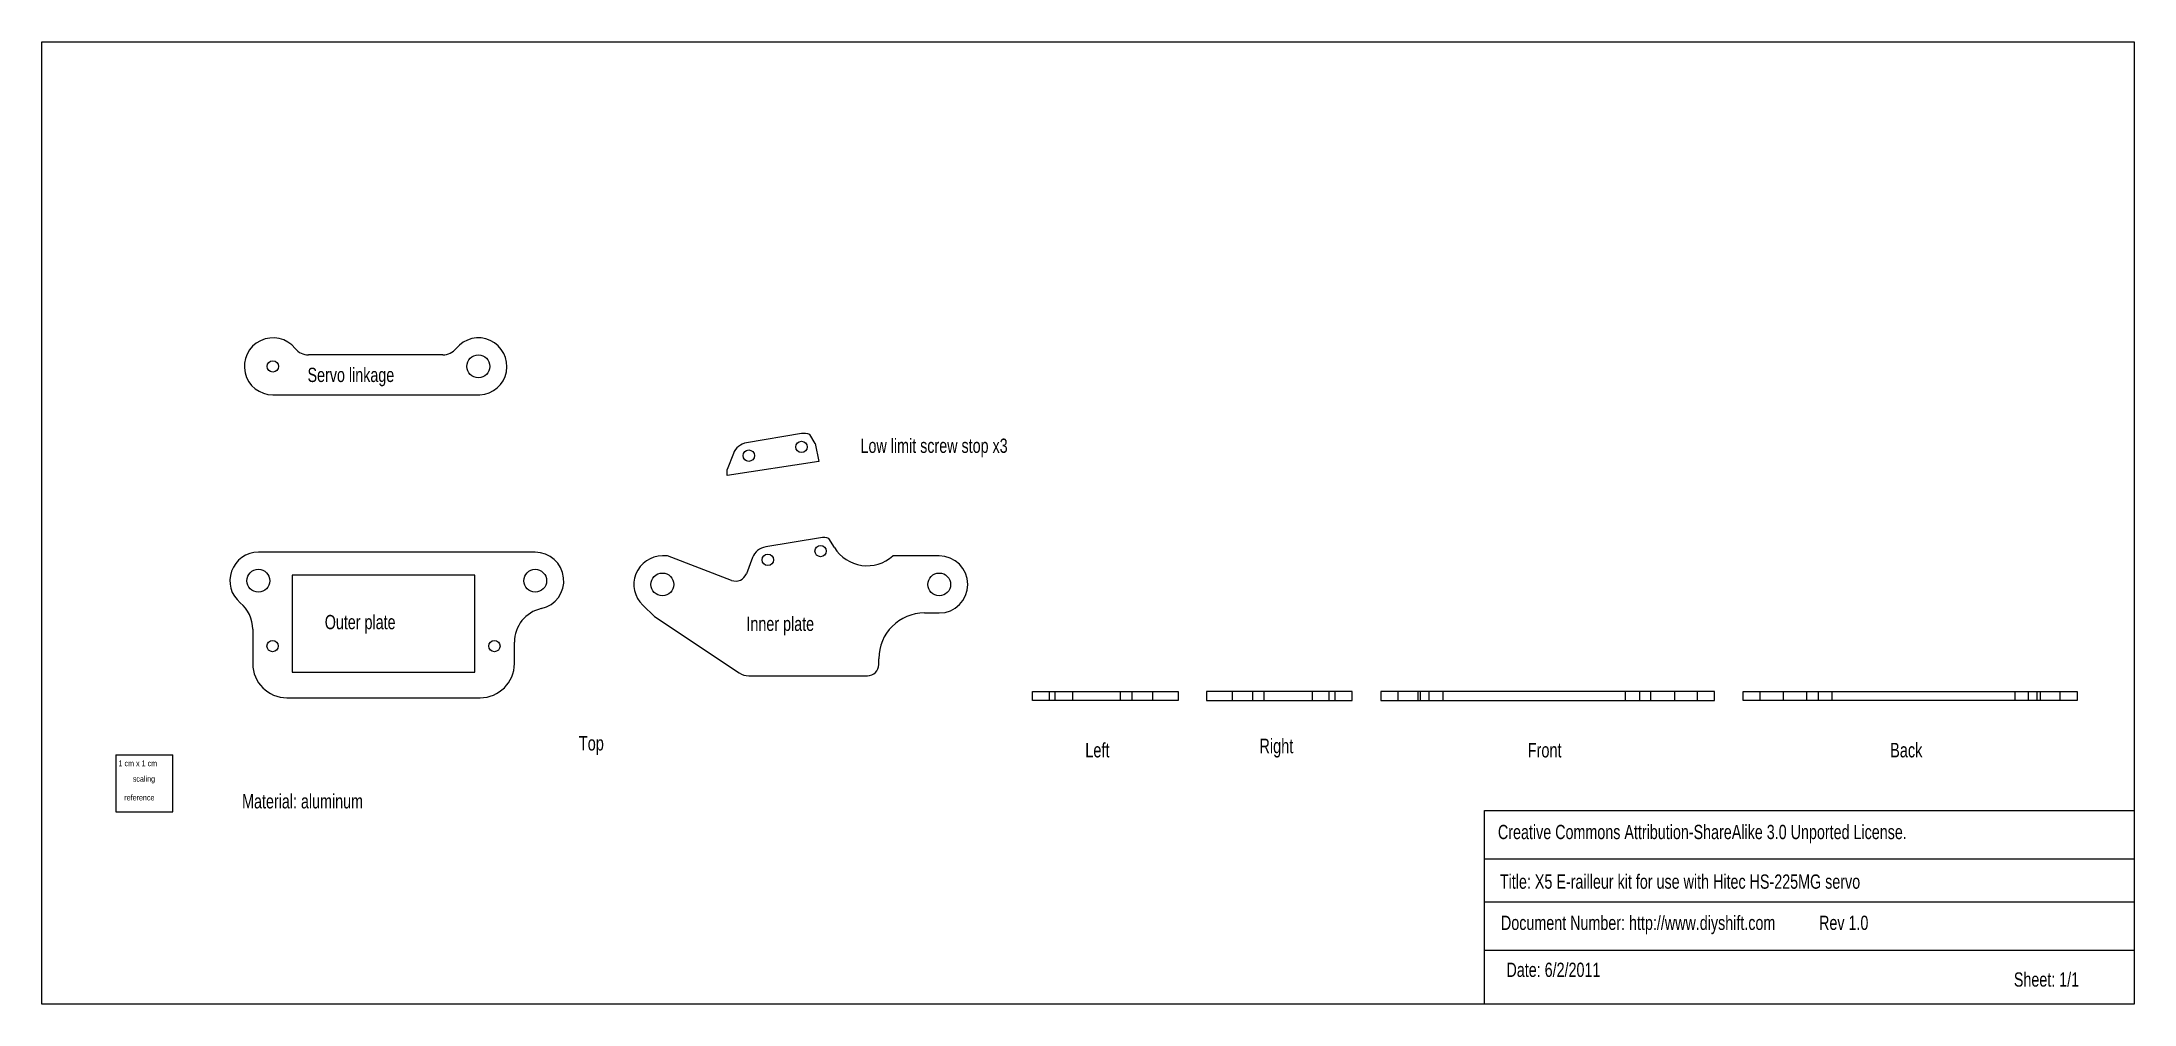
# Model space of a CAD drawing. Header units: millimetres. Extents: x -13 to 354, y -34 to 135.
import ezdxf

# ---------------------------------------------------------------- set-up
doc = ezdxf.new("R2010")
doc.units = ezdxf.units.MM
doc.linetypes.add('DASHED', pattern=[19.05, 12.7, -6.35])
doc.layers.get('0').update_dxf_attribs({"linetype": 'CONTINUOUS'})
doc.styles.get("Standard").update_dxf_attribs({"font": 'txt', "width": 0.75})

msp = doc.modelspace()

# ---------------------------------------------------------------- linework, layer by layer
for p, q in [((-12.94, -33.67), (-12.94, 134.9)), ((-12.94, 134.9), (353.62, 134.9)), ((353.62, 134.9), (353.62, -33.67)), ((57.3, 80.06), (33.79, 80.05)), ((27.54, 73.05), (63.81, 73.06)), ((120.13, 66.27), (110.53, 64.68)), ((122.57, 64.54), (121.61, 66.14)), ((108.22, 62.79), (107.14, 59.96)), ((122.57, 64.54), (123.18, 61.4)), ((123.18, 61.4), (107.11, 58.92)), ((107.11, 58.92), (107.14, 59.96)), ((123.48, 48.03), (113.88, 46.44)), ((125.92, 46.3), (124.96, 47.9)), ((73.5, 45.5), (25, 45.5)), ((96.67, 44.85), (95.78, 44.85)), ((107.91, 40.56), (96.67, 44.85)), ((111.57, 44.55), (110.49, 41.72)), ((144.28, 44.85), (136.15, 44.85)), ((62.92, 41.5), (30.92, 41.5)), ((30.92, 41.5), (30.92, 24.5)), ((62.92, 24.5), (62.92, 41.5)), ((92.34, 36.22), (94.38, 34.26)), ((94.38, 34.26), (109.25, 24.36)), ((141.69, 34.85), (144.29, 34.85)), ((24, 32.01), (24, 26)), ((69.85, 26), (69.85, 29.75)), ((133.69, 25.85), (133.69, 26.85)), ((30.92, 24.5), (62.92, 24.5)), ((110.91, 23.85), (131.69, 23.85)), ((30, 20), (63.85, 20)), ((160.62, 19.52), (160.62, 21.1)), ((160.62, 21.1), (186.12, 21.1)), ((186.12, 19.52), (160.62, 19.52)), ((186.12, 21.1), (186.12, 19.52)), ((191.12, 21.1), (191.12, 19.52)), ((216.62, 21.1), (191.12, 21.1)), ((191.12, 19.52), (216.62, 19.52)), ((216.62, 19.52), (216.62, 21.1)), ((221.62, 21.1), (221.62, 19.52)), ((280.12, 21.1), (221.62, 21.1)), ((221.62, 19.52), (280.12, 19.52)), ((280.12, 19.52), (280.12, 21.1)), ((285.12, 19.52), (285.12, 21.1)), ((285.12, 21.1), (343.62, 21.1)), ((343.62, 19.52), (285.12, 19.52)), ((343.62, 21.1), (343.62, 19.52)), ((0, 10), (0, 0)), ((0, 10), (10, 10)), ((10, 0), (10, 10)), ((239.79, 0.24), (353.62, 0.24)), ((239.79, -33.67), (239.79, 0.24)), ((353.62, 0.24), (353.62, -33.67)), ((0, 0), (10, 0)), ((239.79, -8.24), (353.62, -8.24)), ((239.79, -15.74), (353.62, -15.74)), ((239.79, -24.22), (353.62, -24.22)), ((353.62, -33.67), (-12.94, -33.67)), ((353.62, -33.67), (239.79, -33.67))]:
    msp.add_line(p, q)
at = {"linetype": 'DASHED'}
for p, q in [((163.62, 19.52), (163.62, 21.1)), ((163.62, 21.1), (167.62, 21.1)), ((163.62, 19.52), (163.62, 21.1)), ((163.62, 21.1), (167.62, 21.1)), ((167.62, 19.52), (163.62, 19.52)), ((167.62, 19.52), (163.62, 19.52)), ((164.62, 19.52), (164.62, 21.1)), ((164.62, 21.1), (181.62, 21.1)), ((181.62, 19.52), (164.62, 19.52)), ((167.62, 21.1), (167.62, 19.52)), ((167.62, 21.1), (167.62, 19.52)), ((176.05, 19.52), (176.05, 21.1)), ((176.05, 21.1), (178.05, 21.1)), ((176.05, 19.52), (176.05, 21.1)), ((176.05, 21.1), (178.05, 21.1)), ((178.05, 19.52), (176.05, 19.52)), ((178.05, 19.52), (176.05, 19.52)), ((178.05, 21.1), (178.05, 19.52)), ((178.05, 21.1), (178.05, 19.52)), ((181.62, 21.1), (181.62, 19.52)), ((195.62, 21.1), (195.62, 19.52)), ((212.62, 21.1), (195.62, 21.1)), ((195.62, 19.52), (212.62, 19.52)), ((199.18, 21.1), (199.18, 19.52)), ((201.18, 21.1), (199.18, 21.1)), ((199.18, 21.1), (199.18, 19.52)), ((201.18, 21.1), (199.18, 21.1)), ((199.18, 19.52), (201.18, 19.52)), ((199.18, 19.52), (201.18, 19.52)), ((201.18, 19.52), (201.18, 21.1)), ((201.18, 19.52), (201.18, 21.1)), ((209.62, 21.1), (209.62, 19.52)), ((213.62, 21.1), (209.62, 21.1)), ((209.62, 21.1), (209.62, 19.52)), ((213.62, 21.1), (209.62, 21.1)), ((209.62, 19.52), (213.62, 19.52)), ((209.62, 19.52), (213.62, 19.52)), ((212.62, 19.52), (212.62, 21.1)), ((213.62, 19.52), (213.62, 21.1)), ((213.62, 19.52), (213.62, 21.1)), ((224.62, 21.1), (224.62, 19.52)), ((228.62, 21.1), (224.62, 21.1)), ((224.62, 19.52), (228.62, 19.52)), ((228.1, 21.1), (228.1, 19.52)), ((230.1, 21.1), (228.1, 21.1)), ((228.1, 19.52), (230.1, 19.52)), ((228.62, 19.52), (228.62, 21.1)), ((230.1, 19.52), (230.1, 21.1)), ((232.53, 21.1), (232.53, 19.52)), ((264.53, 21.1), (232.53, 21.1)), ((232.53, 19.52), (264.53, 19.52)), ((264.53, 19.52), (264.53, 21.1)), ((266.96, 21.1), (266.96, 19.52)), ((268.96, 21.1), (266.96, 21.1)), ((266.96, 19.52), (268.96, 19.52)), ((268.96, 19.52), (268.96, 21.1)), ((273.12, 21.1), (273.12, 19.52)), ((277.12, 21.1), (273.12, 21.1)), ((273.12, 19.52), (277.12, 19.52)), ((277.12, 19.52), (277.12, 21.1)), ((288.12, 19.52), (288.12, 21.1)), ((288.12, 21.1), (292.12, 21.1)), ((292.12, 19.52), (288.12, 19.52)), ((292.12, 21.1), (292.12, 19.52)), ((296.27, 19.52), (296.27, 21.1)), ((296.27, 21.1), (298.27, 21.1)), ((298.27, 19.52), (296.27, 19.52)), ((298.27, 21.1), (298.27, 19.52)), ((300.7, 19.52), (300.7, 21.1)), ((300.7, 21.1), (332.7, 21.1)), ((332.7, 19.52), (300.7, 19.52)), ((332.7, 21.1), (332.7, 19.52)), ((335.13, 19.52), (335.13, 21.1)), ((335.13, 21.1), (337.13, 21.1)), ((337.13, 19.52), (335.13, 19.52)), ((336.62, 19.52), (336.62, 21.1)), ((336.62, 21.1), (340.62, 21.1)), ((340.62, 19.52), (336.62, 19.52)), ((337.13, 21.1), (337.13, 19.52)), ((340.62, 21.1), (340.62, 19.52))]:
    msp.add_line(p, q, dxfattribs=at)
for centre, radius in [((27.54, 78.05), 1), ((63.54, 78.05), 2), ((110.91, 62.41), 1), ((120.15, 63.94), 1), ((114.26, 44.17), 1), ((123.5, 45.7), 1), ((25, 40.5), 2), ((73.5, 40.5), 2), ((95.78, 39.85), 2), ((144.28, 39.85), 2), ((27.49, 29.06), 1), ((66.35, 29.06), 1)]:
    msp.add_circle(centre, radius)
for centre, radius, start, end in [((27.54, 78.05), 5, 38.6944, 270.0115), ((33.79, 83.05), 3, 218.6944, 270.0115), ((57.3, 83.06), 3, 270.0115, 321.2623), ((63.54, 78.05), 5, 273.1087, 501.2623), ((120.62, 63.31), 3, 70.7058, 99.3988), ((111.02, 61.72), 3, 99.3988, 159.1269), ((123.97, 45.07), 3, 70.7058, 99.3988), ((25, 40.5), 5, 90, 230.4788), ((73.5, 40.5), 5, 282.3355, 450), ((95.78, 39.85), 5, 90, 226.5622), ((114.37, 43.48), 3, 99.3988, 159.1269), ((131.64, 49.84), 6.72, 211.7224, 312.1113), ((144.28, 39.85), 5, 270.1969, 450), ((108.62, 42.43), 2, 249.1269, 339.1269), ((18, 32.01), 6, 0, 50.4788), ((75.85, 29.75), 6, 102.3355, 180), ((141.69, 26.85), 8, 90, 180), ((30, 26), 6, 180, 270), ((63.85, 26), 6, 270, 360), ((131.69, 25.85), 2, 270, 360), ((110.91, 26.85), 3, 236.3214, 270)]:
    msp.add_arc(centre, radius, start, end)

# ---------------------------------------------------------------- texts
at = {"width": 100}
for s, insert, char_height, attachment_point in [('Servo\\~linkage', (33.61, 77.81), 2.5, 1), ('Low\\~limit\\~screw\\~stop\\~x3', (130.49, 65.4), 2.5, 1), ('Outer\\~plate', (36.63, 34.51), 2.5, 1), ('Inner\\~plate', (110.51, 34.21), 2.5, 1), ('Top', (81.14, 10), 2.54, 7), ('Left', (169.87, 9.52), 2.54, 7), ('Right', (200.37, 9.52), 2.54, 7), ('Front', (247.37, 9.52), 2.54, 7), ('Back', (310.87, 9.52), 2.54, 7), ('1\\~cm\\~x\\~1\\~cm', (0.5, 8), 1, 7), ('scaling', (3, 5), 1, 7), ('reference', (1.5, 2), 1, 7), ('Material:\\~aluminum', (22.15, 3.12), 2.5, 1), ('Creative\\~Commons\\~Attribution-ShareAlike\\~3.0\\~Unported\\~License.', (242.16, -2.26), 2.5, 1), ('Title:\\~X5\\~E-railleur\\~kit\\~for\\~use\\~with\\~Hitec\\~HS-225MG\\~servo', (242.5, -10.95), 2.5, 1), ('Document\\~Number:\\~http://www.diyshift.com\\~\\~\\~\\~\\~\\~\\~\\~\\~\\~\\~Rev\\~1.0', (242.69, -18.17), 2.5, 1), ('Date:\\~6/2/2011\\~', (243.66, -26.4), 2.5, 1), ('Sheet:\\~1/1', (332.55, -28.1), 2.5, 1)]:
    msp.add_mtext(s, dxfattribs=dict(at, insert=insert, char_height=char_height, attachment_point=attachment_point))

doc.saveas('drawing.dxf')
